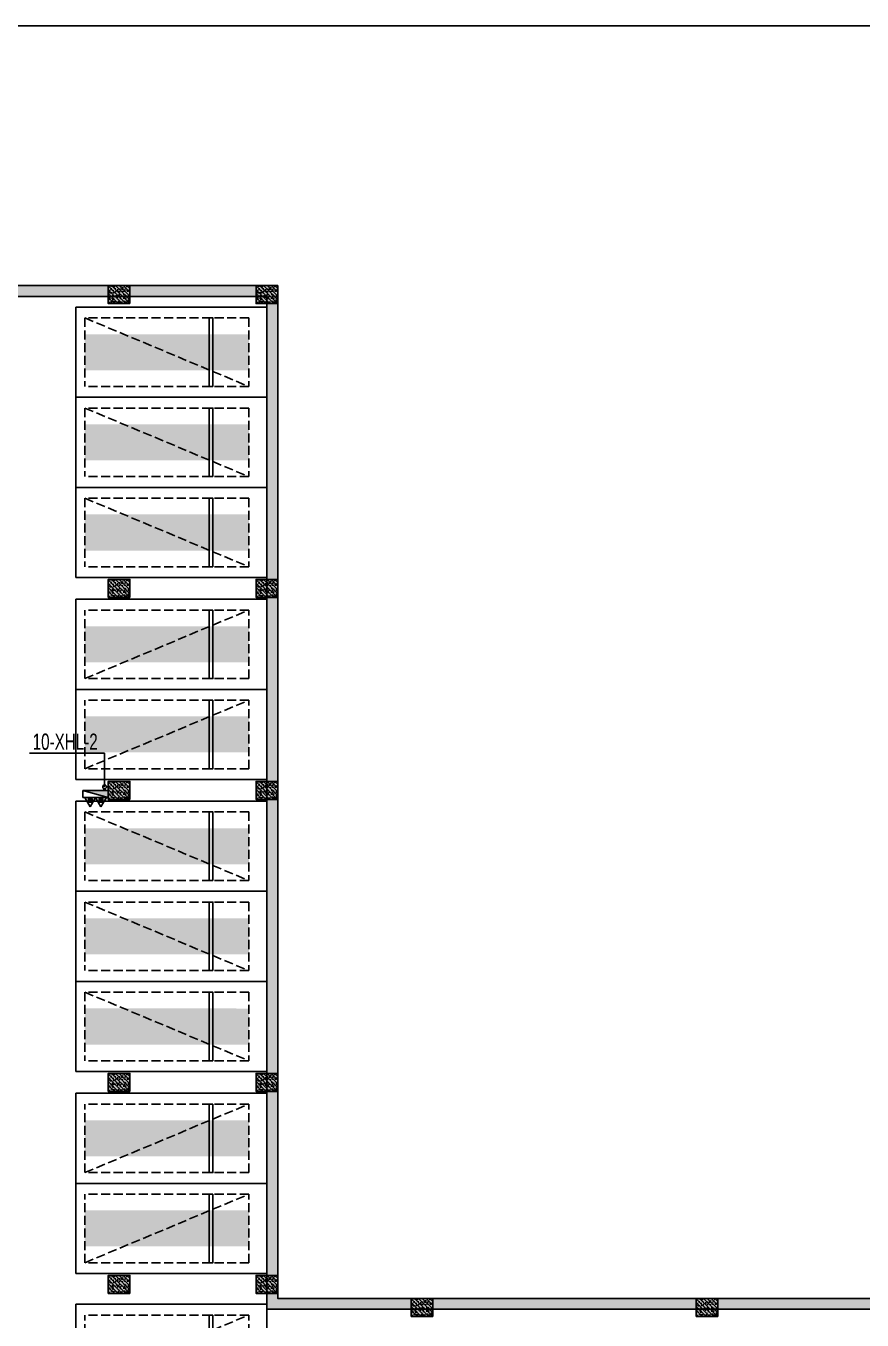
# Model space of a CAD drawing. Extents: x -1338203 to 1886333, y -783476 to 1038610.
# Drawn here: x 721573 to 744757, y -349452 to -313560 of the extents above; entities that cross this region are included whole.
import ezdxf

# ---------------------------------------------------------------- set-up
doc = ezdxf.new("R2010")
doc.units = 0
doc.header["$LTSCALE"] = 1000
doc.header["$MEASUREMENT"] = 0
doc.linetypes.add('A-001-平面B2$0$__DASH', pattern=[0.35, 0.25, -0.1])
doc.layers.add('0A-X-AREA', color=6, linetype='Continuous', plot=False)
for name, color, linetype in [('A-001-车位参照B2$0$A-001-车位参照B2$0$0A-P-PKNG-CAR(A)', 43, 'Continuous'), ('p-a-regular', 5, 'Continuous'), ('S001地下二墙柱$0$0S-CW-LINE', 72, 'Continuous'), ('S001地下二墙柱$0$S001地下二墙柱$0$0S-CC-LINE', 52, 'Continuous'), ('S001地下二墙柱$0$S001地下二墙柱$0$0S-CW-HATCH', 251, 'Continuous'), ('S001地下二墙柱$0$S001地下二墙柱$0$0S-CW-HATCH-UP', 251, 'Continuous'), ('负二层消火栓$0$负二层消火栓$0$0P-ACC-FH', 7, 'Continuous'), ('负二层消火栓$0$负二层消火栓$0$0P-DIM-FH', 3, 'Continuous'), ('负二层消火栓$0$负二层消火栓$0$0P-PIPE-FH', 1, 'Continuous'), ('负二层消火栓$0$负二层消火栓$0$0P-VPIPE-FH', 1, 'Continuous'), ('负二层消火栓$0$负二层消火栓$1$0P-EQUIP-FH', 7, 'Continuous')]:
    doc.layers.add(name, color=color, linetype=linetype)
doc.styles.add('负二层消火栓$0$负二层消火栓$0$AAD-S', font='aad-s.shx', dxfattribs={"width": 0.7, "bigfont": 'aad-hztxt.shx'})

# ---------------------------------------------------------------- blocks, each defined once
blk = doc.blocks.new('负二层消火栓$0$负二层消火栓$1$$TwtSys$00000546')
h = blk.add_hatch()
h.set_pattern_fill('ANSI31', color=256, scale=200, style=0)
h.set_pattern_definition([(45, (-38543.802, -6670.83), (-17.67767, 17.67767), [])])
h.paths.add_polyline_path([(-65, 174), (65, 174), (65, 44), (-65, 44)])
for points in [[(0, 344), (-198, 0), (198, 0)], [(-65, 174), (65, 174), (65, 44), (-65, 44)]]:
    blk.add_lwpolyline(points, close=True)
blk = doc.blocks.new('负二层消火栓$0$负二层消火栓$0$$TwtSys$00000434')
for p, q in [((-0.5, 0.5), (-0.5, -0.5)), ((-0.5, -0.5), (0.5, 0.5)), ((0.5, 0.5), (-0.5, 0.5)), ((0.5, -0.5), (0.5, 0.5)), ((-0.5, -0.5), (0.5, -0.5))]:
    blk.add_line(p, q)
blk.add_solid([(0.5, -0.5), (0.5, 0.5), (-0.5, -0.5)])
blk = doc.blocks.new('负二层消火栓')
at = {"layer": '负二层消火栓$0$负二层消火栓$0$0P-DIM-FH'}
for p, q in [((-42609, -170115, 800), (-44694, -170115, 800)), ((-42609, -171050, 800), (-42609, -170115, 800))]:
    blk.add_line(p, q, dxfattribs=at)
at = {"layer": '负二层消火栓$0$负二层消火栓$0$0P-PIPE-FH', "linetype": 'Continuous', "const_width": 82.5}
blk.add_lwpolyline([(-42609, -171103), (-42609, -171150)], dxfattribs=at)
at = {"layer": '负二层消火栓$0$负二层消火栓$0$0P-VPIPE-FH', "linetype": 'Continuous'}
blk.add_circle((-42609, -171050), 52.5, dxfattribs=at)
at = {"layer": '负二层消火栓$0$负二层消火栓$0$0P-ACC-FH', "xscale": -700, "yscale": 200, "zscale": 700, "rotation": 179.9999999918149}
blk.add_blockref('负二层消火栓$0$负二层消火栓$0$$TwtSys$00000434', (-42859, -171250), dxfattribs=at)
at = {"layer": '负二层消火栓$0$负二层消火栓$1$0P-EQUIP-FH', "xscale": 0.75, "yscale": 0.75, "zscale": 0.75, "rotation": 179.9999999918148}
for p in [(-43008, -171350, 800), (-42710, -171350, 800)]:
    blk.add_blockref('负二层消火栓$0$负二层消火栓$1$$TwtSys$00000546', p, dxfattribs=at)
at = {"layer": '负二层消火栓$0$负二层消火栓$0$0P-DIM-FH', "color": 7, "style": '负二层消火栓$0$负二层消火栓$0$AAD-S', "width": 0.7}
blk.add_text('10-XHL-2', height=450, dxfattribs=at).set_placement((-44604, -170025, 800))
blk = doc.blocks.new('S001地下二墙柱')
at = {"layer": 'S001地下二墙柱$0$S001地下二墙柱$0$0S-CW-HATCH', "ltscale": 0.002}
h = blk.add_hatch(color=256, dxfattribs=at)
h.dxf.hatch_style = 1
h.paths.add_polyline_path([(-54209, -157450), (-54209, -157150), (-38109, -157150), (-38109, -157450)])
at = {"layer": 'S001地下二墙柱$0$S001地下二墙柱$0$0S-CW-HATCH'}
h = blk.add_hatch(color=256, dxfattribs=at)
h.dxf.hatch_style = 1
h.paths.add_polyline_path([(-41909, -157650), (-41909, -157150), (-42509, -157150), (-42509, -157650)])
h = blk.add_hatch(color=256, dxfattribs=at)
h.dxf.hatch_style = 1
h.paths.add_polyline_path([(-37809, -157650), (-37809, -157150), (-38409, -157150), (-38409, -157650)])
at = {"layer": 'S001地下二墙柱$0$S001地下二墙柱$0$0S-CW-HATCH', "ltscale": 0.002}
h = blk.add_hatch(color=256, dxfattribs=at)
h.dxf.hatch_style = 1
h.paths.add_polyline_path([(-38109, -157150), (-37809, -157150), (-37809, -185240), (-19109, -185240), (-19109, -185540), (-38109, -185540)])
at = {"layer": 'S001地下二墙柱$0$S001地下二墙柱$0$0S-CW-HATCH'}
h = blk.add_hatch(color=256, dxfattribs=at)
h.dxf.hatch_style = 1
h.paths.add_polyline_path([(-41909, -165800), (-41909, -165300), (-42509, -165300), (-42509, -165800)])
h = blk.add_hatch(color=256, dxfattribs=at)
h.dxf.hatch_style = 1
h.paths.add_polyline_path([(-37809, -165800), (-37809, -165300), (-38409, -165300), (-38409, -165800)])
h = blk.add_hatch(color=256, dxfattribs=at)
h.dxf.hatch_style = 1
h.paths.add_polyline_path([(-41909, -171400), (-41909, -170900), (-42509, -170900), (-42509, -171400)])
h = blk.add_hatch(color=256, dxfattribs=at)
h.dxf.hatch_style = 1
h.paths.add_polyline_path([(-37809, -171400), (-37809, -170900), (-38409, -170900), (-38409, -171400)])
h = blk.add_hatch(color=256, dxfattribs=at)
h.dxf.hatch_style = 1
h.paths.add_polyline_path([(-41909, -179500), (-41909, -179000), (-42509, -179000), (-42509, -179500)])
h = blk.add_hatch(color=256, dxfattribs=at)
h.dxf.hatch_style = 1
h.paths.add_polyline_path([(-37809, -179500), (-37809, -179000), (-38409, -179000), (-38409, -179500)])
h = blk.add_hatch(color=256, dxfattribs=at)
h.dxf.hatch_style = 1
h.paths.add_polyline_path([(-41909, -185100), (-41909, -184600), (-42509, -184600), (-42509, -185100)])
h = blk.add_hatch(color=256, dxfattribs=at)
h.dxf.hatch_style = 1
h.paths.add_polyline_path([(-37809, -185100), (-37809, -184600), (-38409, -184600), (-38409, -185100)])
h = blk.add_hatch(color=256, dxfattribs=at)
h.dxf.hatch_style = 1
h.paths.add_polyline_path([(-33509, -185740), (-33509, -185240), (-34109, -185240), (-34109, -185740)])
h = blk.add_hatch(color=256, dxfattribs=at)
h.dxf.hatch_style = 1
h.paths.add_polyline_path([(-25609, -185740), (-25609, -185240), (-26209, -185240), (-26209, -185740)])
at = {"layer": 'S001地下二墙柱$0$S001地下二墙柱$0$0S-CW-HATCH-UP', "ltscale": 0.002}
h = blk.add_hatch(dxfattribs=at)
h.set_pattern_fill('钢筋混凝土', color=256, scale=30, angle=90)
h.set_pattern_definition([(135, (95529.95, -869306.97), (-53.0330086, -53.0330086), []), (140, (95529.95, -869306.97), (18.82564, 215.178055), [22.5, -247.5]), (85, (95529.95, -869306.97), (-225.65764, -41.6254), [18, -198]), (190.4514, (95531.52, -869289.04), (-206.83186, 173.552815), [19.12206, -210.342634]), (136.1842, (95469.95, -869306.97), (49.6557, 320.17231), [33.75, -371.25]), (186.6356, (95474.1, -869280.3), (-292.23536, 280.39881), [28.68309, -315.5139]), (81.1842, (95469.95, -869306.97), (-292.23558, 280.39858), [27, -297]), (111, (95484.95, -869276.97), (120.785667, 179.072116), [22.5, -247.5]), (56, (95484.95, -869276.97), (-217.545014, 72.9946), [18, -198]), (161.4514, (95495.01, -869262.05), (-96.75915, 252.06679), [19.12206, -210.342634]), (127.5, (95529.95, -869306.97), (-99.868156, 3.647957), [0, -195.6, 0, -201, 0, -198.75]), (97.5, (95529.95, -869306.97), (-118.323514, 78.920861), [0, -114.6, 0, -191.1, 0, -75.75]), (57.5, (95529.95, -869373.87), (6.7664615, 160.146731), [0, -75, 0, -234, 0, -310.5]), (47.5, (95529.95, -869403.87), (-30.031495, 174.95585), [0, -97.5, 0, -155.4, 0, -220.5])])
h.paths.add_polyline_path([(-54209, -157450), (-54209, -157150), (-38109, -157150), (-38109, -157450)])
at = {"layer": 'S001地下二墙柱$0$S001地下二墙柱$0$0S-CW-HATCH-UP'}
h = blk.add_hatch(dxfattribs=at)
h.set_pattern_fill('钢筋混凝土', color=256, scale=30, angle=-90)
h.set_pattern_definition([(315, (-32957.034, -189961.1), (53.03301, 53.03301), []), (320, (-32957.03, -189961.1), (-18.8256, -215.1781), [22.5, -247.5]), (265, (-32957.03, -189961.1), (225.6576, 41.6254), [18, -198]), (10.4514, (-32958.6, -189979.03), (206.8319, -173.5528), [19.122, -210.3426]), (316.1842, (-32897.03, -189961.1), (-49.6557, -320.1723), [33.75, -371.25]), (6.6356, (-32901.17, -189987.78), (292.2354, -280.3988), [28.683, -315.514]), (261.1842, (-32897.03, -189961.1), (292.2356, -280.3986), [27, -297]), (291, (-32912.03, -189991.1), (-120.7857, -179.0721), [22.5, -247.5]), (236, (-32912.03, -189991.1), (217.545, -72.9946), [18, -198]), (341.4514, (-32922.1, -190006.02), (96.7591, -252.0668), [19.122, -210.3426]), (307.5, (-32957.034, -189961.1), (99.86816, -3.64796), [0, -195.6, 0, -201, 0, -198.75]), (277.5, (-32957.03, -189961.1), (118.3235, -78.92086), [0, -114.6, 0, -191.1, 0, -75.75]), (237.5, (-32957.034, -189894.2), (-6.76646, -160.14673), [0, -75, 0, -234, 0, -310.5]), (227.5, (-32957.03, -189864.2), (30.0315, -174.95585), [0, -97.5, 0, -155.4, 0, -220.5])])
h.paths.add_polyline_path([(-41909, -157650), (-41909, -157150), (-42509, -157150), (-42509, -157650)])
h = blk.add_hatch(dxfattribs=at)
h.set_pattern_fill('钢筋混凝土', color=256, scale=30, angle=-90)
h.set_pattern_definition([(315, (-28857.04, -189961.1), (53.03301, 53.03301), []), (320, (-28857.04, -189961.1), (-18.8256, -215.1781), [22.5, -247.5]), (265, (-28857.04, -189961.1), (225.6576, 41.6254), [18, -198]), (10.4514, (-28858.6, -189979.03), (206.8319, -173.5528), [19.122, -210.3426]), (316.1842, (-28797.04, -189961.1), (-49.6557, -320.1723), [33.75, -371.25]), (6.6356, (-28801.18, -189987.78), (292.2354, -280.3988), [28.683, -315.514]), (261.1842, (-28797.04, -189961.1), (292.2356, -280.3986), [27, -297]), (291, (-28812.04, -189991.1), (-120.7857, -179.0721), [22.5, -247.5]), (236, (-28812.04, -189991.1), (217.545, -72.9946), [18, -198]), (341.4514, (-28822.1, -190006.02), (96.7591, -252.0668), [19.122, -210.3426]), (307.5, (-28857.04, -189961.1), (99.86816, -3.64796), [0, -195.6, 0, -201, 0, -198.75]), (277.5, (-28857.04, -189961.1), (118.3235, -78.92086), [0, -114.6, 0, -191.1, 0, -75.75]), (237.5, (-28857.04, -189894.2), (-6.76646, -160.14673), [0, -75, 0, -234, 0, -310.5]), (227.5, (-28857.04, -189864.2), (30.0315, -174.95585), [0, -97.5, 0, -155.4, 0, -220.5])])
h.paths.add_polyline_path([(-37809, -157650), (-37809, -157150), (-38409, -157150), (-38409, -157650)])
at = {"layer": 'S001地下二墙柱$0$S001地下二墙柱$0$0S-CW-HATCH-UP', "ltscale": 0.002}
h = blk.add_hatch(dxfattribs=at)
h.set_pattern_fill('钢筋混凝土', color=256, scale=30)
h.set_pattern_definition([(45, (-766365.37, -306889.07), (-53.0330086, 53.0330086), []), (50, (-766365.37, -306889.07), (215.178055, -18.82564), [22.5, -247.5]), (355, (-766365.37, -306889.07), (-41.6254, 225.65764), [18, -198]), (100.4514, (-766347.44, -306890.64), (173.552815, 206.83186), [19.12206, -210.342634]), (46.1842, (-766365.37, -306829.07), (320.17231, -49.6557), [33.75, -371.25]), (96.6356, (-766338.7, -306833.2), (280.39881, 292.23536), [28.68309, -315.5139]), (351.1842, (-766365.37, -306829.07), (280.39858, 292.23558), [27, -297]), (21, (-766335.37, -306844.07), (179.072116, -120.785667), [22.5, -247.5]), (326, (-766335.37, -306844.07), (72.9946, 217.545014), [18, -198]), (71.4514, (-766320.44, -306854.14), (252.06679, 96.75915), [19.12206, -210.342634]), (37.5, (-766365.37, -306889.07), (3.6479566, 99.868156), [0, -195.6, 0, -201, 0, -198.75]), (7.5, (-766365.37, -306889.07), (78.920861, 118.323514), [0, -114.6, 0, -191.1, 0, -75.75]), (327.5, (-766432.27, -306889.07), (160.146731, -6.7664615), [0, -75, 0, -234, 0, -310.5]), (317.5, (-766462.27, -306889.07), (174.95585, 30.031495), [0, -97.5, 0, -155.4, 0, -220.5])])
h.paths.add_polyline_path([(-38109, -157150), (-37809, -157150), (-37809, -185240), (-19109, -185240), (-19109, -185540), (-38109, -185540)])
at = {"layer": 'S001地下二墙柱$0$S001地下二墙柱$0$0S-CW-HATCH-UP'}
h = blk.add_hatch(dxfattribs=at)
h.set_pattern_fill('钢筋混凝土', color=256, scale=30, angle=-90)
h.set_pattern_definition([(315, (-32957.03, -198110.79), (53.03301, 53.03301), []), (320, (-32957.03, -198110.8), (-18.8256, -215.1781), [22.5, -247.5]), (265, (-32957.03, -198110.8), (225.6576, 41.6254), [18, -198]), (10.4514, (-32958.6, -198128.73), (206.8319, -173.5528), [19.122, -210.3426]), (316.1842, (-32897.03, -198110.8), (-49.6557, -320.1723), [33.75, -371.25]), (6.6356, (-32901.17, -198137.47), (292.2354, -280.3988), [28.683, -315.514]), (261.1842, (-32897.03, -198110.8), (292.2356, -280.3986), [27, -297]), (291, (-32912.03, -198140.8), (-120.7857, -179.0721), [22.5, -247.5]), (236, (-32912.03, -198140.8), (217.545, -72.9946), [18, -198]), (341.4514, (-32922.1, -198155.72), (96.7591, -252.0668), [19.122, -210.3426]), (307.5, (-32957.03, -198110.79), (99.86816, -3.64796), [0, -195.6, 0, -201, 0, -198.75]), (277.5, (-32957.03, -198110.79), (118.3235, -78.92086), [0, -114.6, 0, -191.1, 0, -75.75]), (237.5, (-32957.03, -198043.89), (-6.76646, -160.14673), [0, -75, 0, -234, 0, -310.5]), (227.5, (-32957.03, -198013.9), (30.0315, -174.95585), [0, -97.5, 0, -155.4, 0, -220.5])])
h.paths.add_polyline_path([(-41909, -165800), (-41909, -165300), (-42509, -165300), (-42509, -165800)])
h = blk.add_hatch(dxfattribs=at)
h.set_pattern_fill('钢筋混凝土', color=256, scale=30, angle=-90)
h.set_pattern_definition([(315, (-28857.034, -198110.79), (53.03301, 53.03301), []), (320, (-28857.03, -198110.8), (-18.8256, -215.1781), [22.5, -247.5]), (265, (-28857.03, -198110.8), (225.6576, 41.6254), [18, -198]), (10.4514, (-28858.6, -198128.73), (206.8319, -173.5528), [19.122, -210.3426]), (316.1842, (-28797.03, -198110.8), (-49.6557, -320.1723), [33.75, -371.25]), (6.6356, (-28801.17, -198137.47), (292.2354, -280.3988), [28.683, -315.514]), (261.1842, (-28797.03, -198110.8), (292.2356, -280.3986), [27, -297]), (291, (-28812.03, -198140.8), (-120.7857, -179.0721), [22.5, -247.5]), (236, (-28812.03, -198140.8), (217.545, -72.9946), [18, -198]), (341.4514, (-28822.1, -198155.72), (96.7591, -252.0668), [19.122, -210.3426]), (307.5, (-28857.034, -198110.79), (99.86816, -3.64796), [0, -195.6, 0, -201, 0, -198.75]), (277.5, (-28857.03, -198110.79), (118.3235, -78.92086), [0, -114.6, 0, -191.1, 0, -75.75]), (237.5, (-28857.034, -198043.89), (-6.76646, -160.14673), [0, -75, 0, -234, 0, -310.5]), (227.5, (-28857.03, -198013.9), (30.0315, -174.95585), [0, -97.5, 0, -155.4, 0, -220.5])])
h.paths.add_polyline_path([(-37809, -165800), (-37809, -165300), (-38409, -165300), (-38409, -165800)])
h = blk.add_hatch(dxfattribs=at)
h.set_pattern_fill('钢筋混凝土', color=256, scale=30, angle=-90)
h.set_pattern_definition([(315, (-32957.03, -203710.79), (53.03301, 53.03301), []), (320, (-32957.03, -203710.8), (-18.8256, -215.1781), [22.5, -247.5]), (265, (-32957.03, -203710.8), (225.6576, 41.6254), [18, -198]), (10.4514, (-32958.6, -203728.73), (206.8319, -173.5528), [19.122, -210.3426]), (316.1842, (-32897.03, -203710.8), (-49.6557, -320.1723), [33.75, -371.25]), (6.6356, (-32901.17, -203737.47), (292.2354, -280.3988), [28.683, -315.514]), (261.1842, (-32897.03, -203710.8), (292.2356, -280.3986), [27, -297]), (291, (-32912.03, -203740.8), (-120.7857, -179.0721), [22.5, -247.5]), (236, (-32912.03, -203740.8), (217.545, -72.9946), [18, -198]), (341.4514, (-32922.1, -203755.72), (96.7591, -252.0668), [19.122, -210.3426]), (307.5, (-32957.03, -203710.79), (99.86816, -3.64796), [0, -195.6, 0, -201, 0, -198.75]), (277.5, (-32957.03, -203710.79), (118.3235, -78.92086), [0, -114.6, 0, -191.1, 0, -75.75]), (237.5, (-32957.03, -203643.89), (-6.76646, -160.14673), [0, -75, 0, -234, 0, -310.5]), (227.5, (-32957.03, -203613.9), (30.0315, -174.95585), [0, -97.5, 0, -155.4, 0, -220.5])])
h.paths.add_polyline_path([(-41909, -171400), (-41909, -170900), (-42509, -170900), (-42509, -171400)])
h = blk.add_hatch(dxfattribs=at)
h.set_pattern_fill('钢筋混凝土', color=256, scale=30, angle=-90)
h.set_pattern_definition([(315, (-28857.034, -203710.79), (53.03301, 53.03301), []), (320, (-28857.03, -203710.8), (-18.8256, -215.1781), [22.5, -247.5]), (265, (-28857.03, -203710.8), (225.6576, 41.6254), [18, -198]), (10.4514, (-28858.6, -203728.73), (206.8319, -173.5528), [19.122, -210.3426]), (316.1842, (-28797.03, -203710.8), (-49.6557, -320.1723), [33.75, -371.25]), (6.6356, (-28801.17, -203737.47), (292.2354, -280.3988), [28.683, -315.514]), (261.1842, (-28797.03, -203710.8), (292.2356, -280.3986), [27, -297]), (291, (-28812.03, -203740.8), (-120.7857, -179.0721), [22.5, -247.5]), (236, (-28812.03, -203740.8), (217.545, -72.9946), [18, -198]), (341.4514, (-28822.1, -203755.72), (96.7591, -252.0668), [19.122, -210.3426]), (307.5, (-28857.034, -203710.79), (99.86816, -3.64796), [0, -195.6, 0, -201, 0, -198.75]), (277.5, (-28857.03, -203710.79), (118.3235, -78.92086), [0, -114.6, 0, -191.1, 0, -75.75]), (237.5, (-28857.034, -203643.89), (-6.76646, -160.14673), [0, -75, 0, -234, 0, -310.5]), (227.5, (-28857.03, -203613.9), (30.0315, -174.95585), [0, -97.5, 0, -155.4, 0, -220.5])])
h.paths.add_polyline_path([(-37809, -171400), (-37809, -170900), (-38409, -170900), (-38409, -171400)])
h = blk.add_hatch(dxfattribs=at)
h.set_pattern_fill('钢筋混凝土', color=256, scale=30, angle=-90)
h.set_pattern_definition([(315, (-32957.034, -211810.75), (53.03301, 53.03301), []), (320, (-32957.03, -211810.75), (-18.8256, -215.1781), [22.5, -247.5]), (265, (-32957.03, -211810.75), (225.6576, 41.6254), [18, -198]), (10.4514, (-32958.6, -211828.68), (206.8319, -173.5528), [19.122, -210.3426]), (316.1842, (-32897.03, -211810.75), (-49.6557, -320.1723), [33.75, -371.25]), (6.6356, (-32901.17, -211837.43), (292.2354, -280.3988), [28.683, -315.514]), (261.1842, (-32897.03, -211810.75), (292.2356, -280.3986), [27, -297]), (291, (-32912.03, -211840.75), (-120.7857, -179.0721), [22.5, -247.5]), (236, (-32912.03, -211840.75), (217.545, -72.9946), [18, -198]), (341.4514, (-32922.1, -211855.67), (96.7591, -252.0668), [19.122, -210.3426]), (307.5, (-32957.034, -211810.75), (99.86816, -3.64796), [0, -195.6, 0, -201, 0, -198.75]), (277.5, (-32957.03, -211810.75), (118.3235, -78.92086), [0, -114.6, 0, -191.1, 0, -75.75]), (237.5, (-32957.034, -211743.85), (-6.76646, -160.14673), [0, -75, 0, -234, 0, -310.5]), (227.5, (-32957.03, -211713.85), (30.0315, -174.95585), [0, -97.5, 0, -155.4, 0, -220.5])])
h.paths.add_polyline_path([(-41909, -179500), (-41909, -179000), (-42509, -179000), (-42509, -179500)])
h = blk.add_hatch(dxfattribs=at)
h.set_pattern_fill('钢筋混凝土', color=256, scale=30, angle=-90)
h.set_pattern_definition([(315, (-28857.04, -211810.75), (53.03301, 53.03301), []), (320, (-28857.04, -211810.75), (-18.8256, -215.1781), [22.5, -247.5]), (265, (-28857.04, -211810.75), (225.6576, 41.6254), [18, -198]), (10.4514, (-28858.6, -211828.68), (206.8319, -173.5528), [19.122, -210.3426]), (316.1842, (-28797.04, -211810.75), (-49.6557, -320.1723), [33.75, -371.25]), (6.6356, (-28801.18, -211837.43), (292.2354, -280.3988), [28.683, -315.514]), (261.1842, (-28797.04, -211810.75), (292.2356, -280.3986), [27, -297]), (291, (-28812.04, -211840.75), (-120.7857, -179.0721), [22.5, -247.5]), (236, (-28812.04, -211840.75), (217.545, -72.9946), [18, -198]), (341.4514, (-28822.1, -211855.67), (96.7591, -252.0668), [19.122, -210.3426]), (307.5, (-28857.04, -211810.75), (99.86816, -3.64796), [0, -195.6, 0, -201, 0, -198.75]), (277.5, (-28857.04, -211810.75), (118.3235, -78.92086), [0, -114.6, 0, -191.1, 0, -75.75]), (237.5, (-28857.04, -211743.85), (-6.76646, -160.14673), [0, -75, 0, -234, 0, -310.5]), (227.5, (-28857.04, -211713.85), (30.0315, -174.95585), [0, -97.5, 0, -155.4, 0, -220.5])])
h.paths.add_polyline_path([(-37809, -179500), (-37809, -179000), (-38409, -179000), (-38409, -179500)])
h = blk.add_hatch(dxfattribs=at)
h.set_pattern_fill('钢筋混凝土', color=256, scale=30, angle=-90)
h.set_pattern_definition([(315, (-32957.03, -217410.75), (53.03301, 53.03301), []), (320, (-32957.03, -217410.75), (-18.8256, -215.1781), [22.5, -247.5]), (265, (-32957.03, -217410.75), (225.6576, 41.6254), [18, -198]), (10.4514, (-32958.6, -217428.68), (206.8319, -173.5528), [19.122, -210.3426]), (316.1842, (-32897.03, -217410.75), (-49.6557, -320.1723), [33.75, -371.25]), (6.6356, (-32901.17, -217437.43), (292.2354, -280.3988), [28.683, -315.514]), (261.1842, (-32897.03, -217410.75), (292.2356, -280.3986), [27, -297]), (291, (-32912.03, -217440.75), (-120.7857, -179.0721), [22.5, -247.5]), (236, (-32912.03, -217440.75), (217.545, -72.9946), [18, -198]), (341.4514, (-32922.1, -217455.67), (96.7591, -252.0668), [19.122, -210.3426]), (307.5, (-32957.03, -217410.75), (99.86816, -3.64796), [0, -195.6, 0, -201, 0, -198.75]), (277.5, (-32957.03, -217410.75), (118.3235, -78.92086), [0, -114.6, 0, -191.1, 0, -75.75]), (237.5, (-32957.03, -217343.85), (-6.76646, -160.14673), [0, -75, 0, -234, 0, -310.5]), (227.5, (-32957.03, -217313.85), (30.0315, -174.95585), [0, -97.5, 0, -155.4, 0, -220.5])])
h.paths.add_polyline_path([(-41909, -185100), (-41909, -184600), (-42509, -184600), (-42509, -185100)])
h = blk.add_hatch(dxfattribs=at)
h.set_pattern_fill('钢筋混凝土', color=256, scale=30, angle=-90)
h.set_pattern_definition([(315, (-28857.034, -217410.75), (53.03301, 53.03301), []), (320, (-28857.03, -217410.75), (-18.8256, -215.1781), [22.5, -247.5]), (265, (-28857.03, -217410.75), (225.6576, 41.6254), [18, -198]), (10.4514, (-28858.6, -217428.68), (206.8319, -173.5528), [19.122, -210.3426]), (316.1842, (-28797.03, -217410.75), (-49.6557, -320.1723), [33.75, -371.25]), (6.6356, (-28801.17, -217437.43), (292.2354, -280.3988), [28.683, -315.514]), (261.1842, (-28797.03, -217410.75), (292.2356, -280.3986), [27, -297]), (291, (-28812.03, -217440.75), (-120.7857, -179.0721), [22.5, -247.5]), (236, (-28812.03, -217440.75), (217.545, -72.9946), [18, -198]), (341.4514, (-28822.1, -217455.67), (96.7591, -252.0668), [19.122, -210.3426]), (307.5, (-28857.034, -217410.75), (99.86816, -3.64796), [0, -195.6, 0, -201, 0, -198.75]), (277.5, (-28857.03, -217410.75), (118.3235, -78.92086), [0, -114.6, 0, -191.1, 0, -75.75]), (237.5, (-28857.034, -217343.85), (-6.76646, -160.14673), [0, -75, 0, -234, 0, -310.5]), (227.5, (-28857.03, -217313.85), (30.0315, -174.95585), [0, -97.5, 0, -155.4, 0, -220.5])])
h.paths.add_polyline_path([(-37809, -185100), (-37809, -184600), (-38409, -184600), (-38409, -185100)])
h = blk.add_hatch(dxfattribs=at)
h.set_pattern_fill('钢筋混凝土', color=256, scale=30, angle=-90)
h.set_pattern_definition([(315, (-24557.034, -218050.73), (53.03301, 53.03301), []), (320, (-24557.03, -218050.73), (-18.8256, -215.1781), [22.5, -247.5]), (265, (-24557.03, -218050.73), (225.6576, 41.6254), [18, -198]), (10.4514, (-24558.6, -218068.66), (206.8319, -173.5528), [19.122, -210.3426]), (316.1842, (-24497.03, -218050.73), (-49.6557, -320.1723), [33.75, -371.25]), (6.6356, (-24501.17, -218077.4), (292.2354, -280.3988), [28.683, -315.514]), (261.1842, (-24497.03, -218050.73), (292.2356, -280.3986), [27, -297]), (291, (-24512.03, -218080.73), (-120.7857, -179.0721), [22.5, -247.5]), (236, (-24512.03, -218080.73), (217.545, -72.9946), [18, -198]), (341.4514, (-24522.1, -218095.66), (96.7591, -252.0668), [19.122, -210.3426]), (307.5, (-24557.034, -218050.73), (99.86816, -3.64796), [0, -195.6, 0, -201, 0, -198.75]), (277.5, (-24557.03, -218050.73), (118.3235, -78.92086), [0, -114.6, 0, -191.1, 0, -75.75]), (237.5, (-24557.034, -217983.83), (-6.76646, -160.14673), [0, -75, 0, -234, 0, -310.5]), (227.5, (-24557.03, -217953.83), (30.0315, -174.95585), [0, -97.5, 0, -155.4, 0, -220.5])])
h.paths.add_polyline_path([(-33509, -185740), (-33509, -185240), (-34109, -185240), (-34109, -185740)])
h = blk.add_hatch(dxfattribs=at)
h.set_pattern_fill('钢筋混凝土', color=256, scale=30, angle=-90)
h.set_pattern_definition([(315, (-16657.034, -218050.73), (53.03301, 53.03301), []), (320, (-16657.03, -218050.73), (-18.8256, -215.1781), [22.5, -247.5]), (265, (-16657.03, -218050.73), (225.6576, 41.6254), [18, -198]), (10.4514, (-16658.6, -218068.66), (206.8319, -173.5528), [19.122, -210.3426]), (316.1842, (-16597.03, -218050.73), (-49.6557, -320.1723), [33.75, -371.25]), (6.6356, (-16601.17, -218077.4), (292.2354, -280.3988), [28.683, -315.514]), (261.1842, (-16597.03, -218050.73), (292.2356, -280.3986), [27, -297]), (291, (-16612.03, -218080.73), (-120.7857, -179.0721), [22.5, -247.5]), (236, (-16612.03, -218080.73), (217.545, -72.9946), [18, -198]), (341.4514, (-16622.1, -218095.66), (96.7591, -252.0668), [19.122, -210.3426]), (307.5, (-16657.034, -218050.73), (99.86816, -3.64796), [0, -195.6, 0, -201, 0, -198.75]), (277.5, (-16657.03, -218050.73), (118.3235, -78.92086), [0, -114.6, 0, -191.1, 0, -75.75]), (237.5, (-16657.034, -217983.83), (-6.76646, -160.14673), [0, -75, 0, -234, 0, -310.5]), (227.5, (-16657.03, -217953.83), (30.0315, -174.95585), [0, -97.5, 0, -155.4, 0, -220.5])])
h.paths.add_polyline_path([(-25609, -185740), (-25609, -185240), (-26209, -185240), (-26209, -185740)])
at = {"layer": 'S001地下二墙柱$0$0S-CW-LINE', "flags": 128}
blk.add_lwpolyline([(-54509, -168806), (-54509, -157150), (-37809, -157150), (-37809, -185240), (-19109, -185240), (-19109, -185540), (-38109, -185540), (-38109, -157450), (-54209, -157450), (-54209, -168806)], close=True, dxfattribs=at)
at = {"layer": 'S001地下二墙柱$0$S001地下二墙柱$0$0S-CC-LINE', "color": 4}
for points in [[(-41909, -157650), (-41909, -157150), (-42509, -157150), (-42509, -157650)], [(-37809, -157650), (-37809, -157150), (-38409, -157150), (-38409, -157650)]]:
    blk.add_lwpolyline(points, close=True, dxfattribs=at)
at = {"layer": 'S001地下二墙柱$0$S001地下二墙柱$0$0S-CC-LINE', "color": 1}
for points in [[(-41909, -165800), (-41909, -165300), (-42509, -165300), (-42509, -165800)], [(-37809, -165800), (-37809, -165300), (-38409, -165300), (-38409, -165800)], [(-41909, -171400), (-41909, -170900), (-42509, -170900), (-42509, -171400)], [(-37809, -171400), (-37809, -170900), (-38409, -170900), (-38409, -171400)], [(-41909, -179500), (-41909, -179000), (-42509, -179000), (-42509, -179500)], [(-37809, -179500), (-37809, -179000), (-38409, -179000), (-38409, -179500)], [(-41909, -185100), (-41909, -184600), (-42509, -184600), (-42509, -185100)], [(-37809, -185100), (-37809, -184600), (-38409, -184600), (-38409, -185100)], [(-33509, -185740), (-33509, -185240), (-34109, -185240), (-34109, -185740)], [(-25609, -185740), (-25609, -185240), (-26209, -185240), (-26209, -185740)]]:
    blk.add_lwpolyline(points, close=True, dxfattribs=at)
blk = doc.blocks.new('A-001-车位参照B2$0$A-001-车位参照B2$0$ddd')
for p, q in [((0, 2500), (5300, 2500)), ((0, 2500), (0, 0)), ((5300, 2500), (5300, 0)), ((0, 0), (5300, 0))]:
    blk.add_line(p, q)
at = {"linetype": 'A-001-平面B2$0$__DASH'}
for p, q in [((500, 2200), (500, 300)), ((500, 2200), (5050, 2200)), ((5050, 2200), (5050, 300)), ((500, 300), (5050, 300))]:
    blk.add_line(p, q, dxfattribs=at)
blk.add_lwpolyline([(5050, 2200), (500, 300)], dxfattribs=at)
blk.add_lwpolyline([(1500, 300), (1500, 2200), (1600, 2200), (1600, 300)], close=True)
at = {"layer": 'p-a-regular', "ltscale": 0.002, "const_width": 1000}
blk.add_lwpolyline([(5050, 1250), (500, 1250)], dxfattribs=at)

msp = doc.modelspace()

# ---------------------------------------------------------------- linework, layer by layer
at = {"layer": '0A-X-AREA'}
msp.add_lwpolyline([(635628.5, -501742.3), (895886.2, -501742.3), (895886.2, -313560.3), (635628.5, -313560.3)], close=True, dxfattribs=at)

# ---------------------------------------------------------------- block references
at = {"ltscale": 0.002}
for name in ['S001地下二墙柱', '负二层消火栓']:
    msp.add_blockref(name, (766365.4, -163610.9), dxfattribs=at)
at = {"layer": 'A-001-车位参照B2$0$A-001-车位参照B2$0$0A-P-PKNG-CAR(A)', "linetype": 'Continuous', "xscale": -1, "rotation": 359.9972764593919}
for p in [(728256.6, -323860.6), (728256.6, -326360.6), (728256.6, -328860.6), (728256.6, -337560.6), (728256.6, -340060.6), (728256.6, -342560.6)]:
    msp.add_blockref('A-001-车位参照B2$0$A-001-车位参照B2$0$ddd', p, dxfattribs=at)
at = {"layer": 'A-001-车位参照B2$0$A-001-车位参照B2$0$0A-P-PKNG-CAR(A)', "linetype": 'Continuous'}
for p, rotation in [((728256.6, -329460.6), 180.0027235406079), ((728256.6, -331960.6), 180.0027235406079), ((728256.6, -343160.6), 180.0027235406079), ((728256.6, -345660.6), 180.0027235406079), ((728256.6, -349010.6), 180.0027235406082)]:
    msp.add_blockref('A-001-车位参照B2$0$A-001-车位参照B2$0$ddd', p, dxfattribs=dict(at, rotation=rotation))

doc.saveas('drawing.dxf')
